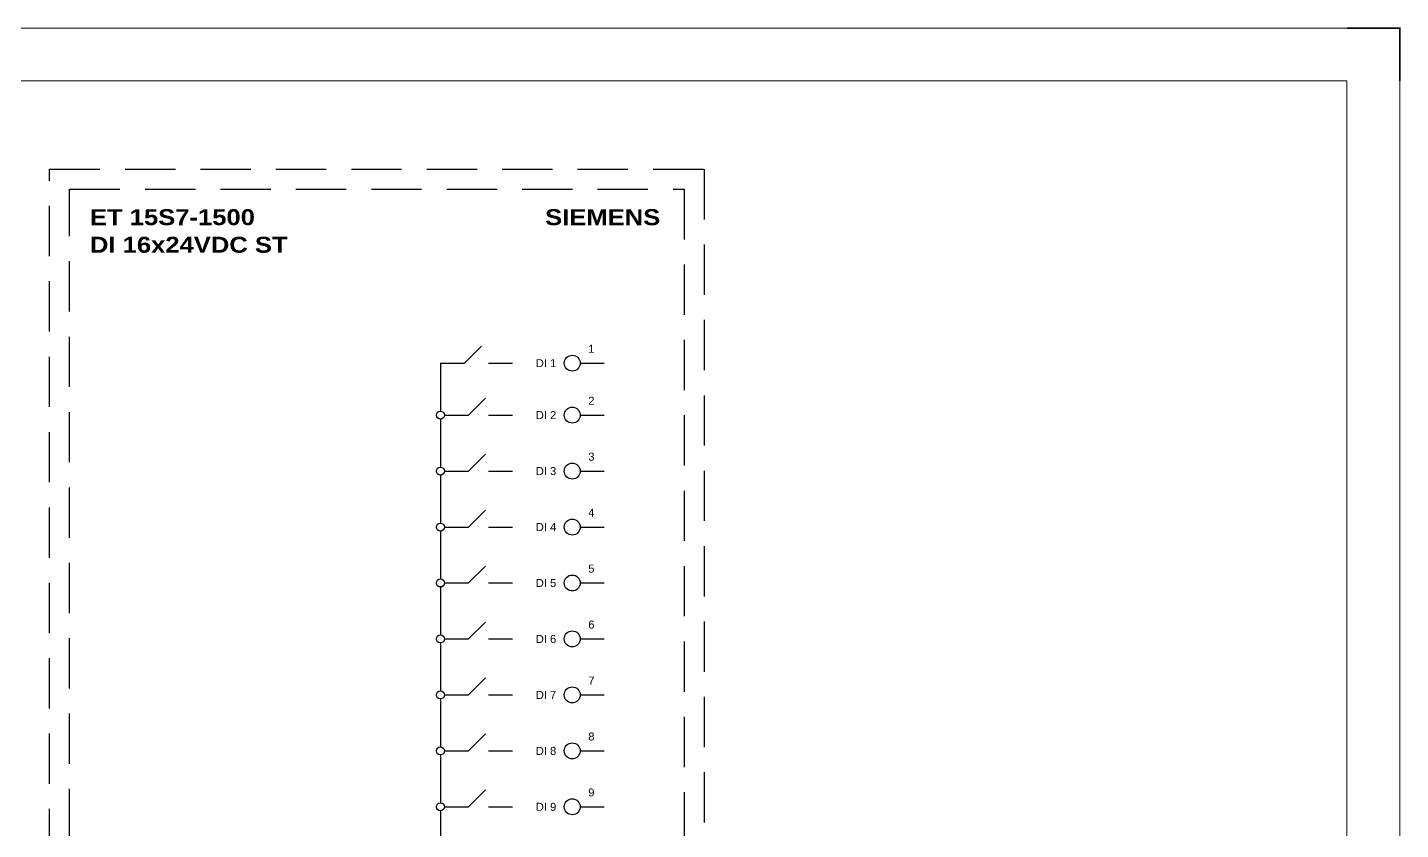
# Model space of a CAD drawing. Header units: centimetres. Extents: x 61 to 574780, y 25 to 618721.
# Drawn here: x 53376 to 140068, y 152311 to 202993 of the extents above; entities that cross this region are included whole.
import ezdxf
from ezdxf.enums import TextEntityAlignment as Align

# ---------------------------------------------------------------- set-up
doc = ezdxf.new("R2010")
doc.units = ezdxf.units.CM
doc.header["$LTSCALE"] = 25.4
doc.linetypes.add('HIDDEN', pattern=[0.375, 0.25, -0.125])
doc.layers.add('Etiket-Line-L', color=7, linetype='Continuous')
doc.layers.add('EtIket-Line-S', color=2, linetype='Continuous')
doc.styles.add('Bold', font='Arial Black.ttf', dxfattribs={"height": 25.4})
doc.styles.get("Standard").update_dxf_attribs({"font": 'Arial.ttf', "height": 25.4})

# ---------------------------------------------------------------- blocks, each defined once
blk = doc.blocks.new('x5 Out Line')
at = {"const_width": 0.3}
blk.add_lwpolyline([(405.45, 277.06), (405.45, 286.71), (395.8, 286.71)], dxfattribs=at)
at = {"lineweight": 15}
blk.add_lwpolyline([(395.8, 9.65), (395.8, 277.06), (9.65, 277.06), (9.65, 9.65)], close=True, dxfattribs=at)
at = {"layer": 'EtIket-Line-S', "lineweight": 9, "ltscale": 0.5}
blk.add_lwpolyline([(0, 0), (405.45, 0), (405.45, 286.71), (0, 286.71)], close=True, dxfattribs=at)

msp = doc.modelspace()

# ---------------------------------------------------------------- linework, layer by layer
at = {"ltscale": 500}
for p, q in [((80961, 181780), (82033, 182852)), ((79446, 181780), (80961, 181780)), ((79446, 181780), (79446, 178750)), ((82477, 181780), (83992, 181780)), ((81214, 178497), (82285, 179569)), ((79446, 178244), (79446, 175214)), ((79699, 178497), (81214, 178497)), ((82477, 178497), (83992, 178497)), ((81214, 174961), (82285, 176033)), ((79446, 174709), (79446, 171678)), ((79699, 174961), (81214, 174961)), ((82477, 174961), (83992, 174961)), ((81214, 171425), (82285, 172497)), ((79446, 171173), (79446, 168142)), ((79699, 171425), (81214, 171425)), ((82477, 171425), (83992, 171425)), ((81214, 167890), (82285, 168961)), ((79446, 167637), (79446, 164606)), ((79699, 167890), (81214, 167890)), ((82477, 167890), (83992, 167890)), ((81214, 164354), (82285, 165425)), ((79446, 164101), (79446, 161071)), ((79699, 164354), (81214, 164354)), ((82477, 164354), (83992, 164354)), ((81214, 160818), (82285, 161890)), ((79446, 160566), (79446, 157535)), ((79699, 160818), (81214, 160818)), ((82477, 160818), (83992, 160818)), ((81214, 157282), (82285, 158354)), ((79446, 157030), (79446, 153999)), ((79699, 157282), (81214, 157282)), ((82477, 157282), (83992, 157282)), ((81214, 153747), (82285, 154818)), ((79446, 153494), (79446, 150463)), ((79699, 153747), (81214, 153747)), ((82477, 153747), (83992, 153747))]:
    msp.add_line(p, q, dxfattribs=at)
at = {"color": 6, "ltscale": 500}
for p, q in [((88279, 181780), (89794, 181780)), ((88279, 178497), (89794, 178497)), ((88279, 174961), (89794, 174961)), ((88279, 171425), (89794, 171425)), ((88279, 167890), (89794, 167890)), ((88279, 164354), (89794, 164354)), ((88279, 160818), (89794, 160818)), ((88279, 157282), (89794, 157282)), ((88279, 153747), (89794, 153747))]:
    msp.add_line(p, q, dxfattribs=at)
at = {"linetype": 'HIDDEN', "ltscale": 500}
msp.add_lwpolyline([(54776, 194034), (96108, 194034), (96108, 112340), (54776, 112340)], close=True, dxfattribs=at)
at = {"color": 6, "linetype": 'HIDDEN', "ltscale": 500}
msp.add_lwpolyline([(56038, 192772), (94845, 192772), (94845, 113603), (56038, 113603)], close=True, dxfattribs=at)
at = {"color": 6, "ltscale": 500}
for centre in [(87774, 181780), (87774, 178497), (87774, 174961), (87774, 171425), (87774, 167890), (87774, 164354), (87774, 160818), (87774, 157282), (87774, 153747)]:
    msp.add_circle(centre, 505, dxfattribs=at)
at = {"ltscale": 500}
for centre in [(79446, 178497), (79446, 174961), (79446, 171425), (79446, 167890), (79446, 164354), (79446, 160818), (79446, 157282), (79446, 153747)]:
    msp.add_circle(centre, 253, dxfattribs=at)

# ---------------------------------------------------------------- block references
at = {"layer": 'Etiket-Line-L', "lineweight": 0, "xscale": 345.057685819875, "yscale": 345.057685819875, "zscale": 345.057685819875}
msp.add_blockref('x5 Out Line', (112, 104009), dxfattribs=at)

# ---------------------------------------------------------------- texts
at = {"ltscale": 500, "style": 'Bold'}
for s, p in [('ET 15S7-1500', (57321, 191509)), ('DI 16x24VDC ST', (57321, 189767))]:
    msp.add_text(s, height=1010.22, dxfattribs=at).set_placement(p, align=Align.TOP_LEFT)
msp.add_text('SIEMENS', height=1010.2, dxfattribs=at).set_placement((93330, 191509), align=Align.TOP_RIGHT)
at = {"ltscale": 500}
for s, p in [('1', (88784, 182285)), ('2', (88784, 179002)), ('3', (88784, 175466)), ('4', (88784, 171931)), ('5', (88784, 168395)), ('6', (88784, 164859)), ('7', (88784, 161323)), ('8', (88784, 157787)), ('9', (88784, 154252))]:
    msp.add_text(s, height=505, dxfattribs=at).set_placement(p, align=Align.BOTTOM_LEFT)
for s, p in [('DI 1', (86763, 181780)), ('DI 2', (86763, 178497)), ('DI 3', (86763, 174961)), ('DI 4', (86763, 171425)), ('DI 5', (86763, 167890)), ('DI 6', (86763, 164354)), ('DI 7', (86763, 160818)), ('DI 8', (86763, 157282)), ('DI 9', (86763, 153747))]:
    msp.add_text(s, height=505.1, dxfattribs=at).set_placement(p, align=Align.MIDDLE_RIGHT)

doc.saveas('drawing.dxf')
